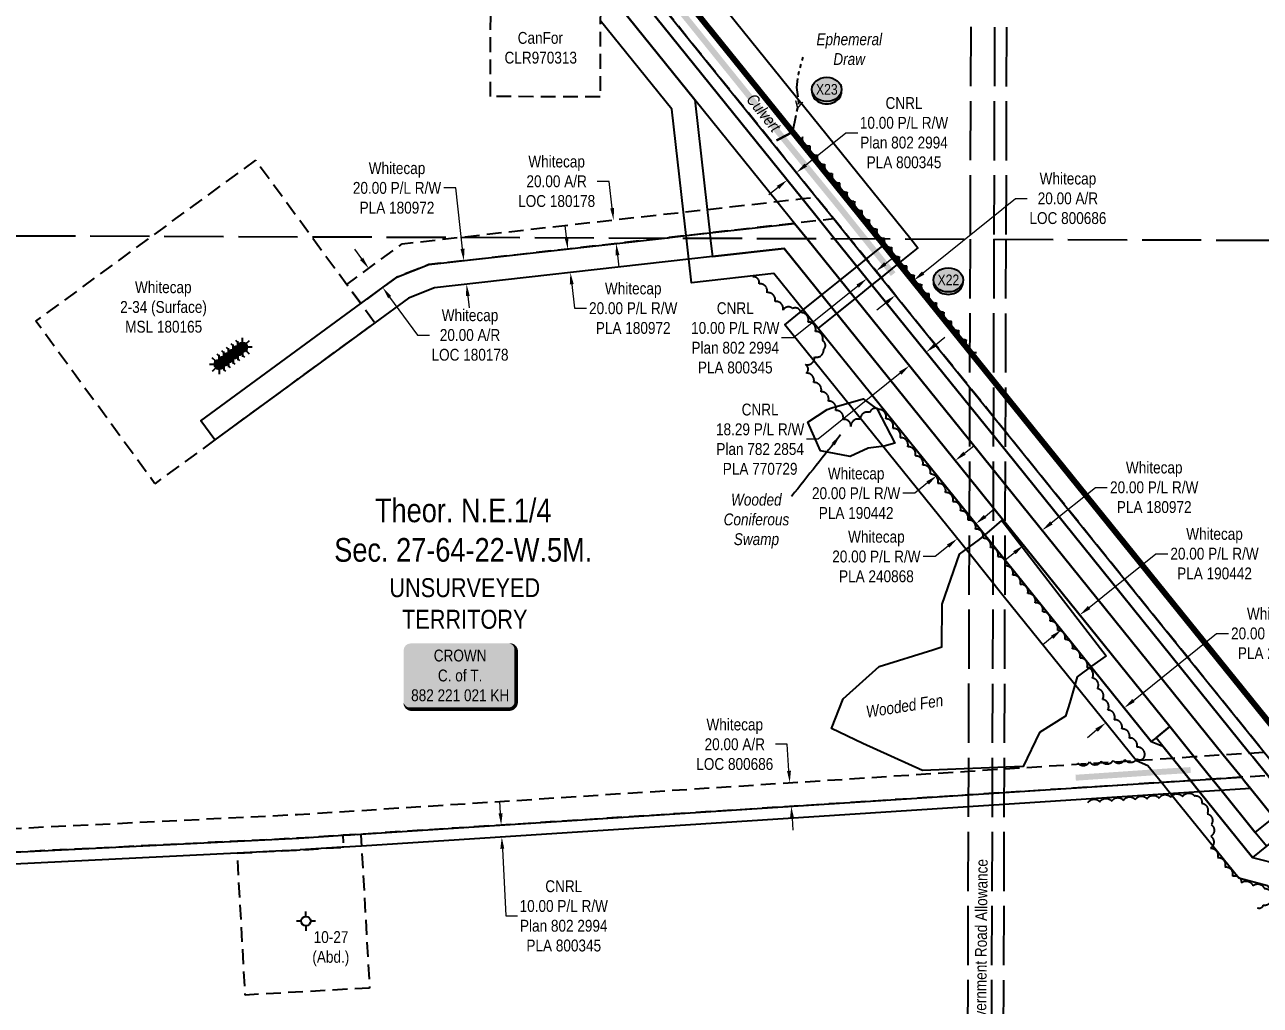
# Model space of a CAD drawing. Extents: x 479172 to 490274, y 6044075 to 6051612.
# Drawn here: x 484493 to 485535, y 6046805 to 6047632 of the extents above; entities that cross this region are included whole.
import ezdxf
from ezdxf.enums import TextEntityAlignment as Align

# ---------------------------------------------------------------- set-up
doc = ezdxf.new("R2010")
doc.units = 0
doc.header["$LTSCALE"] = 5
doc.header["$PDSIZE"] = 0.5
for name, pattern in [('0', [1, 1, 0]), ('foc-ACCESSROAD', [3.75, 2.5, -1.25]), ('foc-TOPO-ephemeral', [6.25, 3.125, -0.625, 0.625, -0.625, 0.625, -0.625]), ('foc-UNSURVEYED', [12.5, 10, -2.5])]:
    doc.linetypes.add(name, pattern=pattern)
doc.layers.get('Defpoints').update_dxf_attribs({"color": 9})
for name, color, linetype in [('AS-OWNER', 7, 'Continuous'), ('AS-ROADS', 254, 'Continuous'), ('C-AR', 13, 'foc-ACCESSROAD'), ('C-RW', 13, 'Continuous'), ('C-SYMBOL', 7, 'Continuous'), ('C-WS', 13, 'foc-ACCESSROAD'), ('C-WS-S', 8, 'Continuous'), ('F-RW', 190, 'Continuous'), ('F-WS', 190, 'foc-ACCESSROAD'), ('F-WS-S', 8, 'Continuous'), ('L-ROAD-T', 7, 'Continuous'), ('L-UNS-T', 3, 'Continuous'), ('L-USEC', 7, 'foc-UNSURVEYED'), ('P-CROSSINGS', 250, 'Continuous'), ('P-PROPOSED', 10, 'Continuous'), ('T-BUSH', 110, '0'), ('T-DRAW', 143, 'foc-TOPO-ephemeral'), ('T-WATER-T', 170, 'Continuous'), ('WETLAND', 143, 'Continuous'), ('WETLAND-T', 146, 'Continuous')]:
    doc.layers.add(name, color=color, linetype=linetype)
for name, color, linetype, lineweight in [('C-AR-T', 13, 'Continuous', 9), ('C-RW-T', 13, 'Continuous', 9), ('C-WS-T', 13, 'Continuous', 9), ('F-RW-T', 190, 'Continuous', 9), ('F-WS-T', 190, 'Continuous', 9), ('T-TEXT', 48, 'Continuous', 18)]:
    doc.layers.add(name, color=color, linetype=linetype, lineweight=lineweight)
doc.styles.add('175L', font='ARIALN.TTF', dxfattribs={"height": 20})
doc.styles.add('80', font='ARIALN.TTF', dxfattribs={"height": 10})
doc.styles.add('80CG', font='ARIALN.TTF', dxfattribs={"height": 10})
doc.styles.add('80L', font='ARIALN.TTF', dxfattribs={"height": 10})
doc.styles.add('Crossing', font='ARIALN.TTF', dxfattribs={"height": 10})
doc.dimstyles.new('Compass 5 000', dxfattribs={"dimscale": 5, "dimtxt": 9, "dimasz": 2, "dimexe": 0.2, "dimexo": 0.0625, "dimgap": 0.5, "dimtad": 0, "dimtih": 1, "dimtoh": 1, "dimzin": 0, "dimdsep": 46, "dimtxsty": '80CG', "dimcen": 0.1, "dimse1": 1, "dimse2": 1, "dimclrd": 256, "dimclrt": 256, "dimaunit": 1, "dimadec": 4, "dimazin": 0, "dimtfac": 0.06, "dimtofl": 0, "dimtmove": 0, "dimatfit": 1, "dimfxl": 0.2, "dimtolj": 1, "dimtzin": 0, "dimlwd": -1, "dimarcsym": 0})

# ---------------------------------------------------------------- blocks, each defined once
blk = doc.blocks.new('*U419')
h = blk.add_hatch(color=255)
edge = h.paths.add_edge_path()
edge.add_line((-41.5, -28.5), (41.5, -28.5))
edge.add_arc((41.5, -22.5), 6, 270, 360)
edge.add_line((47.5, -22.5), (47.5, 21))
edge.add_arc((41.5, 21), 6, 0, 90)
edge.add_line((41.5, 27), (-41.5, 27))
edge.add_arc((-41.5, 21), 6, 90, 180)
edge.add_line((-47.5, 21), (-47.5, -22.5))
edge.add_arc((-41.5, -22.5), 6, 180, 270)
at = {"color": 14, "flags": 128}
blk.add_lwpolyline([(-41.5, -28.5, 3, 3, 0), (41.5, -28.5, 3, 3, 0.414214), (47.5, -22.5, 3, 3, 0), (47.5, 21, 3, 0, 0.414214), (41.5, 27, 0, 0, 0), (-41.5, 27, 0, 0, 0.414214), (-47.5, 21, 0, 0, 0), (-47.5, -22.5, 0, 3, 0.414214)], format="xyseb", close=True, dxfattribs=at)
at = {"color": 14, "style": '80'}
blk.add_attdef('ENTER_TEXT_001', (-26.8, -4.9), '', height=10, dxfattribs=at)
blk = doc.blocks.new('Gabd')
for p, q in [((-0.81, 0), (-1.62, 0)), ((0, 0.81), (0, 1.62)), ((1.62, 0), (0.81, 0)), ((0, -0.81), (0, -1.62))]:
    blk.add_line(p, q)
blk.add_circle((0, 0), 0.8)
blk = doc.blocks.new('GAS')
h = blk.add_hatch(color=255)
h.dxf.hatch_style = 1
edge = h.paths.add_edge_path()
edge.add_arc((0, 0), 0.9, 0, 360)
for p, q in [((-0.81, 0), (-1.62, 0)), ((-0.57, 0.57), (-1.14, 1.14)), ((0, 0.81), (0, 1.62)), ((0.57, 0.57), (1.14, 1.14)), ((1.62, 0), (0.81, 0)), ((-0.57, -0.57), (-1.14, -1.14)), ((0, -0.81), (0, -1.62)), ((1.14, -1.14), (0.57, -0.57))]:
    blk.add_line(p, q)
blk.add_circle((0, 0), 0.8)
blk = doc.blocks.new('xing2')
h = blk.add_hatch(color=50)
h.dxf.hatch_style = 1
edge = h.paths.add_edge_path()
edge.add_ellipse((0, 0), major_axis=(-12.5, 0), ratio=0.816297, start_angle=0, end_angle=360)
h = blk.add_hatch(color=250)
h.dxf.hatch_style = 1
edge = h.paths.add_edge_path()
edge.add_ellipse((0, -2), major_axis=(-12.5, 0), ratio=0.816297, start_angle=0, end_angle=180)
edge.add_line((12.5, -2), (12.5, 0))
edge.add_ellipse((0, 0), major_axis=(-12.5, 0), ratio=0.816297, start_angle=0, end_angle=180, ccw=False)
edge.add_line((-12.5, 0), (-12.5, -2))
at = {"color": 250}
blk.add_ellipse((0, 0), major_axis=(-12.5, 0), ratio=0.816297, dxfattribs=at)
blk.add_ellipse((0, -2), major_axis=(-12.5, 0), ratio=0.816297, start_param=0, end_param=3.141593, dxfattribs=at)
at = {"color": 250, "style": 'Crossing'}
blk.add_attdef('CROSSING', text='', height=9, dxfattribs=at).set_placement((0.1, 0), align=Align.MIDDLE_CENTER)
at = {"color": 250, "style": 'Crossing', "flags": 1}
for tag, p in [('OWNER', (0.1, -12.5)), ('DESCRIPTION', (0.1, -25.8)), ('LOCATION', (0.1, -39.3)), ('DWG_REF', (0.1, -52.8))]:
    blk.add_attdef(tag, text='', height=9, dxfattribs=at).set_placement(p, align=Align.MIDDLE_CENTER)
blk = doc.blocks.new('*D478')
at = {"layer": 'C-AR-T', "transparency": 16777216}
for p, q in [((484985.8, 6047499.7), (484975.8, 6047499.7)), ((484988.3, 6047477), (484985.8, 6047499.7)), ((484992.8, 6047437.3), (484993.9, 6047427.4))]:
    blk.add_line(p, q, dxfattribs=at)
for points in [[(484990, 6047477.2), (484986.7, 6047476.9), (484989.5, 6047467.1)], [(484994.5, 6047437.5), (484991.2, 6047437.1), (484991.7, 6047447.2)]]:
    blk.add_solid(points, dxfattribs=at)
at = {"layer": 'Defpoints', "color": 0, "transparency": 16777216}
for p in [(484974.9, 6047465.5), (484989.5, 6047467.1), (484977.1, 6047445.6)]:
    blk.add_point(p, dxfattribs=at)
at = {"layer": 'C-AR-T', "transparency": 16777216, "insert": (484941.5, 6047499.7), "char_height": 10, "attachment_point": 5, "style": '80CG'}
blk.add_mtext('\\A1;Whitecap\\P20.00 A/R\\PLOC 180178', dxfattribs=at)
blk = doc.blocks.new('*D480')
at = {"layer": 'C-AR-T', "transparency": 16777216}
for p, q in [((484856.3, 6047494.1), (484846.3, 6047494.1)), ((484862.1, 6047442.7), (484856.3, 6047494.1)), ((484866.6, 6047402.9), (484867.7, 6047393))]:
    blk.add_line(p, q, dxfattribs=at)
for points in [[(484863.8, 6047442.9), (484860.4, 6047442.5), (484863.2, 6047432.7)], [(484868.2, 6047403.1), (484864.9, 6047402.8), (484865.5, 6047412.9)]]:
    blk.add_solid(points, dxfattribs=at)
at = {"layer": 'Defpoints', "color": 0, "transparency": 16777216}
for p in [(484863.2, 6047432.7), (484870.1, 6047433.5), (484872.3, 6047413.7)]:
    blk.add_point(p, dxfattribs=at)
at = {"layer": 'C-AR-T', "transparency": 16777216, "insert": (484806.8, 6047494.1), "char_height": 10, "attachment_point": 5, "style": '80CG'}
blk.add_mtext('\\A1;Whitecap\\P20.00 P/L R/W\\PPLA 180972', dxfattribs=at)
blk = doc.blocks.new('*D485')
at = {"layer": 'C-AR-T', "transparency": 16777216}
for p, q in [((485358.9, 6047211.5), (485396.1, 6047241.5)), ((485396.1, 6047241.5), (485406.1, 6047241.5)), ((485327.7, 6047186.3), (485319.9, 6047180))]:
    blk.add_line(p, q, dxfattribs=at)
for points in [[(485357.9, 6047212.8), (485360, 6047210.2), (485351.1, 6047205.2)], [(485326.7, 6047187.6), (485328.8, 6047185), (485335.5, 6047192.6)]]:
    blk.add_solid(points, dxfattribs=at)
at = {"layer": 'Defpoints', "color": 0, "transparency": 16777216}
for p in [(485351.1, 6047205.2), (485355.8, 6047199.5), (485340.1, 6047186.9)]:
    blk.add_point(p, dxfattribs=at)
at = {"layer": 'C-AR-T', "transparency": 16777216, "insert": (485445.7, 6047241.5), "char_height": 10, "attachment_point": 5, "style": '80CG'}
blk.add_mtext('\\A1;Whitecap\\P20.00 P/L R/W\\PPLA 180972', dxfattribs=at)
blk = doc.blocks.new('*D489')
at = {"layer": 'C-AR-T', "transparency": 16777216}
for p, q in [((485136.1, 6047024.7), (485126.1, 6047024.7)), ((485137.5, 6047002.3), (485136.1, 6047024.7)), ((485140.1, 6046962.4), (485140.7, 6046952.4))]:
    blk.add_line(p, q, dxfattribs=at)
for points in [[(485139.2, 6047002.4), (485135.9, 6047002.2), (485138.2, 6046992.3)], [(485141.8, 6046962.5), (485138.4, 6046962.3), (485139.5, 6046972.3)]]:
    blk.add_solid(points, dxfattribs=at)
at = {"layer": 'Defpoints', "color": 0, "transparency": 16777216}
for p in [(485060.5, 6046987.3), (485139.5, 6046972.3), (485061.8, 6046967.3)]:
    blk.add_point(p, dxfattribs=at)
at = {"layer": 'C-AR-T', "transparency": 16777216, "insert": (485091.8, 6047024.7), "char_height": 10, "attachment_point": 5, "style": '80CG'}
blk.add_mtext('\\A1;Whitecap\\P20.00 A/R\\PLOC 800686', dxfattribs=at)
blk = doc.blocks.new('*D490')
at = {"layer": 'C-AR-T', "transparency": 16777216}
for p, q in [((484949.8, 6047452.6), (484948.7, 6047462.5)), ((484954.3, 6047412.8), (484956.6, 6047392.6)), ((484956.6, 6047392.6), (484966.6, 6047392.6))]:
    blk.add_line(p, q, dxfattribs=at)
for points in [[(484951.4, 6047452.8), (484948.1, 6047452.4), (484950.9, 6047442.6)], [(484955.9, 6047413), (484952.6, 6047412.7), (484953.1, 6047422.8)]]:
    blk.add_solid(points, dxfattribs=at)
at = {"layer": 'Defpoints', "color": 0, "transparency": 16777216}
for p in [(484977.1, 6047445.6), (484953.1, 6047422.8), (484979.4, 6047425.7)]:
    blk.add_point(p, dxfattribs=at)
at = {"layer": 'C-AR-T', "transparency": 16777216, "insert": (485006.1, 6047392.6), "char_height": 10, "attachment_point": 5, "style": '80CG'}
blk.add_mtext('\\A1;Whitecap\\P20.00 P/L R/W\\PPLA 180972', dxfattribs=at)
blk = doc.blocks.new('*D491')
at = {"layer": 'C-AR-T', "transparency": 16777216}
for p, q in [((484777, 6047434.3), (484771.1, 6047442.4)), ((484800.6, 6047402), (484824.1, 6047370)), ((484824.1, 6047370), (484834.1, 6047370))]:
    blk.add_line(p, q, dxfattribs=at)
for points in [[(484778.3, 6047435.3), (484775.6, 6047433.3), (484782.9, 6047426.2)], [(484801.9, 6047403), (484799.3, 6047401.1), (484794.7, 6047410.1)]]:
    blk.add_solid(points, dxfattribs=at)
at = {"layer": 'Defpoints', "color": 0, "transparency": 16777216}
for p in [(484783.8, 6047426.9), (484794.7, 6047410.1), (484795.6, 6047410.8)]:
    blk.add_point(p, dxfattribs=at)
at = {"layer": 'C-AR-T', "transparency": 16777216, "insert": (484868.4, 6047370), "char_height": 10, "attachment_point": 5, "style": '80CG'}
blk.add_mtext('\\A1;Whitecap\\P20.00 A/R\\PLOC 180178', dxfattribs=at)
blk = doc.blocks.new('*D492')
at = {"layer": 'C-AR-T', "transparency": 16777216}
for p, q in [((485250.7, 6047422.4), (485328.6, 6047485.3)), ((485328.6, 6047485.3), (485338.6, 6047485.3)), ((485219.6, 6047397.3), (485211.8, 6047391))]:
    blk.add_line(p, q, dxfattribs=at)
for points in [[(485249.7, 6047423.7), (485251.8, 6047421.1), (485243, 6047416.2)], [(485218.6, 6047398.6), (485220.6, 6047396), (485227.4, 6047403.6)]]:
    blk.add_solid(points, dxfattribs=at)
at = {"layer": 'Defpoints', "color": 0, "transparency": 16777216}
for p in [(485243, 6047416.2), (485249.2, 6047408.4), (485233.7, 6047395.8)]:
    blk.add_point(p, dxfattribs=at)
at = {"layer": 'C-AR-T', "transparency": 16777216, "insert": (485372.9, 6047485.3), "char_height": 10, "attachment_point": 5, "style": '80CG'}
blk.add_mtext('\\A1;Whitecap\\P20.00 A/R\\PLOC 800686', dxfattribs=at)
blk = doc.blocks.new('*D494')
at = {"layer": 'C-RW-T', "transparency": 16777216}
for p, q in [((485390.7, 6047140.1), (485447.1, 6047185.5)), ((485447.1, 6047185.5), (485457.1, 6047185.5)), ((485359.6, 6047115), (485351.8, 6047108.7))]:
    blk.add_line(p, q, dxfattribs=at)
for points in [[(485389.7, 6047141.4), (485391.8, 6047138.8), (485382.9, 6047133.8)], [(485358.5, 6047116.3), (485360.6, 6047113.7), (485367.4, 6047121.2)]]:
    blk.add_solid(points, dxfattribs=at)
at = {"layer": 'Defpoints', "color": 0, "transparency": 16777216}
for p in [(485382.9, 6047133.8), (485405.2, 6047106.2), (485389.6, 6047093.7)]:
    blk.add_point(p, dxfattribs=at)
at = {"layer": 'C-RW-T', "transparency": 16777216, "insert": (485496.6, 6047185.5), "char_height": 10, "attachment_point": 5, "style": '80CG'}
blk.add_mtext('\\A1;Whitecap\\P20.00 P/L R/W\\PPLA 190442', dxfattribs=at)
blk = doc.blocks.new('*D495')
at = {"layer": 'C-RW-T', "transparency": 16777216}
for p, q in [((485285.7, 6047270.3), (485293.4, 6047276.6)), ((485254.5, 6047245.2), (485243.7, 6047236.5)), ((485243.7, 6047236.5), (485233.7, 6047236.5))]:
    blk.add_line(p, q, dxfattribs=at)
for points in [[(485284.6, 6047271.6), (485286.7, 6047269.1), (485277.9, 6047264.1)], [(485253.5, 6047246.5), (485255.6, 6047243.9), (485262.3, 6047251.5)]]:
    blk.add_solid(points, dxfattribs=at)
at = {"layer": 'Defpoints', "color": 0, "transparency": 16777216}
for p in [(485273.4, 6047269.6), (485257.9, 6047257), (485262.3, 6047251.5)]:
    blk.add_point(p, dxfattribs=at)
at = {"layer": 'C-RW-T', "transparency": 16777216, "insert": (485194.2, 6047236.5), "char_height": 10, "attachment_point": 5, "style": '80CG'}
blk.add_mtext('\\A1;Whitecap\\P20.00 P/L R/W\\PPLA 190442', dxfattribs=at)
blk = doc.blocks.new('*D498')
at = {"layer": 'Defpoints', "color": 0, "transparency": 16777216}
for p in [(485066.9, 6047586.6), (485074.7, 6047592.8), (485143.9, 6047507.1)]:
    blk.add_point(p, dxfattribs=at)
at = {"layer": 'F-RW-T', "transparency": 16777216}
for p, q in [((485151.6, 6047513.4), (485185.5, 6047540.7)), ((485185.5, 6047540.7), (485195.5, 6047540.7)), ((485128.3, 6047494.6), (485120.5, 6047488.3))]:
    blk.add_line(p, q, dxfattribs=at)
for points in [[(485150.6, 6047514.7), (485152.7, 6047512.1), (485143.9, 6047507.1)], [(485127.2, 6047495.9), (485129.3, 6047493.3), (485136.1, 6047500.8)]]:
    blk.add_solid(points, dxfattribs=at)
at = {"layer": 'F-RW-T', "transparency": 16777216, "insert": (485234.6, 6047540.7), "char_height": 10, "attachment_point": 5, "style": '80CG'}
blk.add_mtext('\\A1;CNRL\\P10.00 P/L R/W\\PPlan 802 2994\\PPLA 800345', dxfattribs=at)
blk = doc.blocks.new('*D504')
at = {"layer": 'Defpoints', "color": 0, "transparency": 16777216}
for p in [(484619.9, 6046943), (484895.2, 6046946.5), (484620.3, 6046933.1)]:
    blk.add_point(p, dxfattribs=at)
at = {"layer": 'F-RW-T', "transparency": 16777216}
for p, q in [((484894.2, 6046966.5), (484893.7, 6046976.5)), ((484895.7, 6046936.6), (484898.5, 6046879.9)), ((484898.5, 6046879.9), (484908.5, 6046879.9))]:
    blk.add_line(p, q, dxfattribs=at)
for points in [[(484895.9, 6046966.6), (484892.5, 6046966.4), (484894.7, 6046956.5)], [(484897.3, 6046936.6), (484894, 6046936.5), (484895.2, 6046946.5)]]:
    blk.add_solid(points, dxfattribs=at)
at = {"layer": 'F-RW-T', "transparency": 16777216, "insert": (484947.5, 6046879.9), "char_height": 10, "attachment_point": 5, "style": '80CG'}
blk.add_mtext('\\A1;CNRL\\P10.00 P/L R/W\\PPlan 802 2994\\PPLA 800345', dxfattribs=at)
blk = doc.blocks.new('*D505')
at = {"layer": 'Defpoints', "color": 0, "transparency": 16777216}
for p in [(485248.9, 6047361), (485234.7, 6047349.5), (485239.1, 6047344.1)]:
    blk.add_point(p, dxfattribs=at)
at = {"layer": 'F-RW-T', "transparency": 16777216}
for p, q in [((485261.1, 6047361.8), (485268.9, 6047368.1)), ((485231.3, 6047337.8), (485162.3, 6047282.1)), ((485162.3, 6047282.1), (485152.3, 6047282.1))]:
    blk.add_line(p, q, dxfattribs=at)
for points in [[(485260.1, 6047363.1), (485262.1, 6047360.5), (485253.3, 6047355.6)], [(485230.3, 6047339.1), (485232.4, 6047336.5), (485239.1, 6047344.1)]]:
    blk.add_solid(points, dxfattribs=at)
at = {"layer": 'F-RW-T', "transparency": 16777216, "insert": (485113.2, 6047282.1), "char_height": 10, "attachment_point": 5, "style": '80CG'}
blk.add_mtext('\\A1;CNRL\\P18.29 P/L R/W\\PPlan 782 2854\\PPLA 770729', dxfattribs=at)
blk = doc.blocks.new('*D506')
at = {"layer": 'Defpoints', "color": 0, "transparency": 16777216}
for p in [(485205.4, 6047430.8), (485197.7, 6047424.5), (485203.2, 6047417.6)]:
    blk.add_point(p, dxfattribs=at)
at = {"layer": 'F-RW-T', "transparency": 16777216}
for p, q in [((485218.8, 6047430.2), (485226.6, 6047436.4)), ((485195.5, 6047411.3), (485141.3, 6047367.6)), ((485141.3, 6047367.6), (485131.3, 6047367.6))]:
    blk.add_line(p, q, dxfattribs=at)
for points in [[(485217.8, 6047431.5), (485219.8, 6047428.9), (485211, 6047423.9)], [(485194.4, 6047412.6), (485196.5, 6047410), (485203.2, 6047417.6)]]:
    blk.add_solid(points, dxfattribs=at)
at = {"layer": 'F-RW-T', "transparency": 16777216, "insert": (485092.2, 6047367.6), "char_height": 10, "attachment_point": 5, "style": '80CG'}
blk.add_mtext('\\A1;CNRL\\P10.00 P/L R/W\\PPlan 802 2994\\PPLA 800345', dxfattribs=at)
blk = doc.blocks.new('*D511')
at = {"layer": 'C-RW-T', "transparency": 16777216}
for p, q in [((485303, 6047217), (485310.7, 6047223.3)), ((485271.8, 6047191.9), (485260.8, 6047183.1)), ((485260.8, 6047183.1), (485250.8, 6047183.1))]:
    blk.add_line(p, q, dxfattribs=at)
for points in [[(485301.9, 6047218.3), (485304, 6047215.7), (485295.2, 6047210.8)], [(485270.7, 6047193.2), (485272.8, 6047190.6), (485279.6, 6047198.2)]]:
    blk.add_solid(points, dxfattribs=at)
at = {"layer": 'Defpoints', "color": 0, "transparency": 16777216}
for p in [(485280.9, 6047228.4), (485265.3, 6047215.8), (485279.6, 6047198.2)]:
    blk.add_point(p, dxfattribs=at)
at = {"layer": 'C-RW-T', "transparency": 16777216, "insert": (485211.3, 6047183.1), "char_height": 10, "attachment_point": 5, "style": '80CG'}
blk.add_mtext('\\A1;Whitecap\\P20.00 P/L R/W\\PPLA 240868', dxfattribs=at)
blk = doc.blocks.new('*D512')
at = {"layer": 'C-RW-T', "transparency": 16777216}
for p, q in [((485428.2, 6047061.7), (485498.3, 6047118.2)), ((485498.3, 6047118.2), (485508.3, 6047118.2)), ((485397.1, 6047036.6), (485389.3, 6047030.3))]:
    blk.add_line(p, q, dxfattribs=at)
for points in [[(485427.2, 6047063), (485429.3, 6047060.4), (485420.4, 6047055.4)], [(485396, 6047037.9), (485398.1, 6047035.3), (485404.8, 6047042.8)]]:
    blk.add_solid(points, dxfattribs=at)
at = {"layer": 'Defpoints', "color": 0, "transparency": 16777216}
for p in [(485415.3, 6047061.8), (485420.4, 6047055.4), (485399.7, 6047049.2)]:
    blk.add_point(p, dxfattribs=at)
at = {"layer": 'C-RW-T', "transparency": 16777216, "insert": (485547.8, 6047118.2), "char_height": 10, "attachment_point": 5, "style": '80CG'}
blk.add_mtext('\\A1;Whitecap\\P20.00 P/L R/W\\PPLA 240868', dxfattribs=at)

msp = doc.modelspace()

# ---------------------------------------------------------------- hatches: boundary and pattern name
at = {"layer": 'AS-ROADS'}
h = msp.add_hatch(color=256, dxfattribs=at)
h.dxf.hatch_style = 1
h.paths.add_polyline_path([(485227.415, 6047422.97), (485181.813, 6047479.872), (485132.502, 6047540.246), (484449.933, 6048386.448), (484325.464, 6048541.365), (484310.579, 6048556.953), (484296.448, 6048568.26), (484278.975, 6048579.066), (484266.935, 6048585.002), (484187.058, 6048615.112), (484160.383, 6048626.236), (484137.113, 6048639.736), (484122.207, 6048652.938), (484101.257, 6048679.357), (484097.342, 6048676.252), (484118.564, 6048649.489), (484134.174, 6048635.664), (484158.158, 6048621.749), (484185.214, 6048610.466), (484264.944, 6048580.412), (484276.55, 6048574.69), (484293.562, 6048564.169), (484307.196, 6048553.26), (484321.702, 6048538.068), (484446.04, 6048383.314), (485128.622, 6047537.097), (485177.928, 6047476.729), (485223.516, 6047419.845)])
h = msp.add_hatch(color=256, dxfattribs=at)
h.dxf.hatch_style = 1
h.paths.add_polyline_path([(485379.623, 6046994.026), (485420.173, 6046996.815), (485450.976, 6046998.94), (485476.569, 6047000.51), (485476.263, 6047005.498), (485450.651, 6047003.927), (485419.83, 6047001.8), (485379.28, 6046999.011)])

# ---------------------------------------------------------------- linework, layer by layer
at = {"layer": 'C-AR', "flags": 128}
for points in [[(484383.801, 6046948.842), (484483.818, 6046953.75), (484722.94, 6046965.485), (485288.896, 6047002.038), (485319.061, 6047003.985), (485461.102, 6047013.101), (485479.275, 6047014.333), (485503.892, 6047015.922), (485526.216, 6047017.364), (485538.424, 6047018.153), (485393.445, 6047197.812), (485319.964, 6047288.878), (485289.922, 6047326.108), (485188.912, 6047451.281), (485175.43, 6047467.987), (485160.552, 6047486.421), (484564.722, 6048224.807), (484538.192, 6048257.686), (484488.393, 6048319.406), (484293.591, 6048560.84), (484124.44, 6048626.273), (483805.441, 6049064.592), (483830.247, 6049064.5), (484137.149, 6048642.803), (484305.798, 6048577.565), (484488.5, 6048351.128), (484563.969, 6048257.59), (484580.288, 6048237.368), (485214.689, 6047451.189), (485290.023, 6047357.836), (485320.064, 6047320.606), (485562.854, 6047019.731), (485592.865, 6047021.67), (485633.096, 6047024.268), (485652.802, 6047025.541), (485792.412, 6047033.486), (486113.962, 6047051.8), (486339.733, 6047064.655), (486415.702, 6047069.287), (486435.701, 6047070.433), (486450.701, 6047071.292), (486918.893, 6047098.14), (486949.057, 6047099.87), (487398.72, 6047125.654), (487743.806, 6047144.554), (487984.336, 6047157.727), (488332.681, 6047176.804), (488547.351, 6047189.579), (488548.588, 6047189.653), (488578.752, 6047191.448), (488911, 6047211.216), (489079.281, 6047221.237), (489086.679, 6047225.016), (489100.561, 6047238.122), (489109.341, 6047260.874), (489105.399, 6047438.598), (489103.18, 6047538.617)], [(490272.233, 6044454.778), (490202.329, 6044424.141), (490172.142, 6044410.911), (489881.273, 6044283.419), (489834.317, 6044288.807), (489828.359, 6044289.491), (489550.007, 6044321.438), (489540.058, 6044322.581), (489539.631, 6044322.776), (489538.212, 6044323.655), (489535.126, 6044325.453), (489529.34, 6044328.824), (489503.917, 6044343.636), (489503.349, 6044344.416), (489490.852, 6044361.564), (489367.311, 6044531.1), (489199.589, 6044761.263), (489082.03, 6044863.593), (489073.944, 6044881.924), (489074.417, 6044893.046), (489079.177, 6045006.153), (489101.566, 6045532.335), (489122.24, 6045810.234), (489124.484, 6045840.389), (489133.847, 6045966.247), (489130.85, 6045988.351), (489133.339, 6046018.105), (489139.796, 6046039.484), (489152.99, 6046169.486), (489154.51, 6046538.17), (489149.928, 6046634.385), (489145.267, 6046732.276), (489145.149, 6046734.937), (489134.306, 6046792.903), (489134.014, 6046793.455), (489117.465, 6046824.763), (489108.777, 6046832.047), (489055.893, 6046876.384), (488992.368, 6047022.33), (488941.203, 6047172.99), (488938.574, 6047180.809), (488937.909, 6047182.772), (488936.306, 6047187.495), (488929.524, 6047192.286), (488919.296, 6047191.677), (488909.207, 6047191.076), (488578.704, 6047171.407), (488548.54, 6047169.611), (488333.822, 6047156.834), (487985.43, 6047137.752), (487965.457, 6047136.657), (487743.753, 6047124.517), (487399.84, 6047105.683), (486949.001, 6047079.83), (486918.837, 6047078.101), (486450.757, 6047051.191), (486435.757, 6047050.324), (486340.901, 6047044.937), (486113.902, 6047031.945), (485654.02, 6047005.575), (485553.797, 6046999.101), (485541.59, 6046998.313), (485519.266, 6046996.871), (485494.64, 6046995.28), (485476.402, 6046994.097), (485318.998, 6046983.937), (485288.832, 6046981.988), (484776.305, 6046948.885), (484761.333, 6046947.918), (484724.075, 6046945.514), (484483.751, 6046933.719), (484383.735, 6046928.811)]]:
    msp.add_lwpolyline(points, dxfattribs=at)
msp.add_lwpolyline([(484806.659, 6047418.871), (484776.225, 6047396.577), (484764.411, 6047412.701), (484811.229, 6047446.998), (484859.725, 6047452.463), (485048.558, 6047473.782), (485068.421, 6047476.024), (485127.257, 6047482.667), (485148.784, 6047485.097), (485160.552, 6047486.422), (485175.43, 6047467.987), (485163.665, 6047466.661), (485142.139, 6047464.23), (485070.663, 6047456.162), (485050.8, 6047453.92), (485032.415, 6047451.84), (484833.651, 6047429.412), (484806.659, 6047418.871)], close=True, dxfattribs=at)
at = {"layer": 'C-RW'}
for points in [[(484488.607, 6048382.876), (484589.742, 6048257.495), (485240.222, 6047451.099), (485246.306, 6047443.558), (485230.885, 6047431.118), (485215.316, 6047418.559), (485207.542, 6047412.288), (485193.314, 6047400.812), (485177.738, 6047388.247), (485162.168, 6047375.687), (485289.579, 6047217.694), (485319.62, 6047180.442), (485443.274, 6047027.108), (485452.874, 6047023.229), (485461.096, 6047013.011), (485476.394, 6046994.066), (485483.972, 6046984.577), (485528.539, 6046929.276), (485553.165, 6046923.029), (485777.194, 6046645.138)], [(485751.216, 6046645.23), (485541.332, 6046905.445), (485517.083, 6046911.652), (485459.536, 6046982.998), (485451.859, 6046992.515), (485440.425, 6047006.692), (485430.81, 6047010.653), (485430.424, 6047011.131), (485319.519, 6047148.618), (485289.478, 6047185.861), (485133.98, 6047378.632), (485149.619, 6047391.248), (485165.19, 6047403.807), (485180.761, 6047416.368), (485194.989, 6047427.845), (485202.763, 6047434.116), (485218.331, 6047446.675), (485214.689, 6047451.189), (484580.301, 6048237.398), (484564.046, 6048257.59), (484488.5, 6048351.224)], [(484501.768, 6048257.822), (485057.98, 6047568.516), (485068.421, 6047476.023), (485070.663, 6047456.162), (485071.166, 6047451.701), (485071.166, 6047451.701), (485072.905, 6047436.301), (485133.474, 6047443.138), (485289.679, 6047249.438), (485319.721, 6047212.183), (485458.848, 6047039.664), (485447.233, 6047030.302), (485443.274, 6047027.108), (485319.62, 6047180.442), (485289.579, 6047217.695), (485124.797, 6047422.029), (485055.285, 6047414.183), (485053.042, 6047434.059), (485051.041, 6047451.773), (485050.8, 6047453.919), (485048.558, 6047473.78), (485038.773, 6047560.479), (484978.334, 6047635.364)], [(485540.372, 6046938.813), (485530.943, 6046950.446), (485502.354, 6046985.746), (485494.638, 6046995.28), (485479.273, 6047014.333), (485458.846, 6047039.663), (485319.721, 6047212.183), (485289.679, 6047249.438), (485133.474, 6047443.138), (485072.905, 6047436.301), (485053.042, 6047434.059), (484838.486, 6047409.841), (484816.362, 6047401.2), (484788.029, 6047380.455), (484652.971, 6047281.53), (484641.16, 6047297.657), (484776.224, 6047396.578), (484806.659, 6047418.871), (484833.651, 6047429.412), (485032.416, 6047451.84), (485050.8, 6047453.919), (485070.663, 6047456.162), (485142.139, 6047464.23), (485152.485, 6047451.411), (485289.78, 6047281.268), (485319.822, 6047244.036), (485503.892, 6047015.922), (485506.491, 6047012.701), (485519.266, 6046996.871), (485521.886, 6046993.624), (485526.946, 6046987.353), (485546.562, 6046963.045)], [(486113.827, 6047006.905), (485655.593, 6046980.629), (485586.741, 6046976.182), (485570.203, 6046962.854), (485555.974, 6046951.381), (485540.372, 6046938.813), (485528.539, 6046929.276), (485483.972, 6046984.577), (485476.403, 6046994.064), (485461.104, 6047013.006), (485447.233, 6047030.302), (485458.852, 6047039.667), (485479.275, 6047014.336), (485494.64, 6046995.28), (485502.35, 6046985.748), (485530.943, 6046950.446), (485546.562, 6046963.045), (485560.788, 6046974.521), (485581.026, 6046990.846), (485654.68, 6046995.604), (486113.872, 6047021.934)]]:
    msp.add_lwpolyline(points, dxfattribs=at)
at = {"layer": 'C-WS', "flags": 128}
msp.add_lwpolyline([(484652.971, 6047281.53), (484602.581, 6047244.617), (484502.17, 6047381.685), (484600.091, 6047453.413), (484687.616, 6047517.534), (484734.945, 6047452.918), (484764.411, 6047412.701), (484776.225, 6047396.577), (484788.027, 6047380.461), (484652.971, 6047281.53)], close=True, dxfattribs=at)
at = {"layer": 'F-RW'}
for points in [[(484488.393, 6048319.406), (484538.192, 6048257.687), (484564.722, 6048224.807), (485160.552, 6047486.421), (485175.43, 6047467.987), (485188.912, 6047451.281), (485289.922, 6047326.108), (485319.964, 6047288.878), (485393.445, 6047197.812), (485538.424, 6047018.153), (485541.066, 6047014.878), (485541.066, 6047014.878), (485553.797, 6046999.101), (485654.02, 6047005.575), (486113.902, 6047031.945)], [(486113.872, 6047021.934), (485654.68, 6046995.604), (485581.026, 6046990.846), (485549.271, 6046988.795), (485544.238, 6046995.031), (485541.59, 6046998.313), (485528.844, 6047014.108), (485526.216, 6047017.364), (485319.914, 6047273.03), (485289.872, 6047310.261), (485176.041, 6047451.327), (485163.665, 6047466.661), (485148.784, 6047485.097), (484525.328, 6048257.734), (484488.34, 6048303.572)], [(484488.34, 6048303.572), (484525.328, 6048257.734), (485148.784, 6047485.097), (485163.665, 6047466.661), (485176.041, 6047451.327), (485289.872, 6047310.261), (485319.913, 6047273.031), (485526.216, 6047017.364), (485528.844, 6047014.108), (485541.59, 6046998.313), (485544.238, 6046995.031), (485549.271, 6046988.795), (485560.788, 6046974.521), (485570.203, 6046962.854), (485582.515, 6046947.597), (485826.521, 6046644.964)], [(485802.974, 6046645.047), (485568.328, 6046936.071), (485555.976, 6046951.377), (485546.561, 6046963.044), (485526.946, 6046987.353), (485521.886, 6046993.625), (485519.266, 6046996.871), (485506.491, 6047012.701), (485503.892, 6047015.922), (485319.822, 6047244.037), (485289.78, 6047281.268), (485152.485, 6047451.411), (485142.139, 6047464.229), (485127.257, 6047482.666), (485057.979, 6047568.504), (484501.768, 6048257.822), (484488.242, 6048274.583)], [(484383.735, 6046928.811), (484483.751, 6046933.719), (484724.075, 6046945.514), (484761.333, 6046947.918), (484776.305, 6046948.884), (485288.832, 6046981.989), (485318.998, 6046983.937), (485519.266, 6046996.871), (485521.886, 6046993.625), (485526.946, 6046987.353), (485318.966, 6046973.921), (485288.801, 6046971.972), (484776.868, 6046938.906), (484761.897, 6046937.94), (484760.425, 6046937.845), (484725.093, 6046935.565), (484724.693, 6046935.539), (484709.994, 6046934.819), (484672.021, 6046932.955), (484483.718, 6046923.713), (484383.701, 6046918.805)]]:
    msp.add_lwpolyline(points, dxfattribs=at)
at = {"layer": 'F-WS'}
msp.add_lwpolyline([(484978.131, 6047570.919), (484885.618, 6047571.248), (484885.911, 6047663.761), (484978.424, 6047663.432), (484978.131, 6047570.919)], close=True, dxfattribs=at)
at = {"layer": 'F-WS', "flags": 128}
msp.add_lwpolyline([(484783.635, 6046819.082), (484678.787, 6046813.161), (484672.021, 6046932.955), (484709.994, 6046934.819), (484724.693, 6046935.539), (484725.093, 6046935.565), (484760.425, 6046937.845), (484761.897, 6046937.94), (484761.68, 6046941.782), (484761.333, 6046947.918), (484776.305, 6046948.884), (484776.645, 6046942.868), (484776.868, 6046938.906), (484783.635, 6046819.082)], close=True, dxfattribs=at)
at = {"layer": 'L-USEC'}
for p, q in [((485292.862, 6048254.95), (485290.317, 6047450.921)), ((485312.979, 6048254.886), (485310.434, 6047450.858)), ((485323.042, 6048254.854), (485320.497, 6047450.826)), ((484485.482, 6047453.837), (485290.317, 6047450.921)), ((485290.317, 6047450.921), (485287.771, 6046646.895)), ((485310.434, 6047450.858), (485307.888, 6046646.831)), ((485310.434, 6047450.85), (486115.147, 6047447.994)), ((485320.497, 6047450.826), (485317.951, 6046646.799))]:
    msp.add_line(p, q, dxfattribs=at)
at = {"layer": 'P-PROPOSED', "const_width": 4.997, "flags": 128}
msp.add_lwpolyline([(486114.018, 6047050.802), (485792.469, 6047032.488), (485652.863, 6047024.543), (485633.16, 6047023.271), (485592.93, 6047020.672), (485562.401, 6047018.7), (485319.286, 6047319.979), (485289.245, 6047357.208), (485213.912, 6047450.562), (484579.51, 6048236.741), (484563.191, 6048256.963), (484487.722, 6048350.5), (484313.621, 6048566.277), (484296.577, 6048560.756), (484125.075, 6048627.099), (483806.675, 6049064.595)], dxfattribs=at)
at = {"layer": 'T-BUSH', "flags": 128}
for points in [[(485148.952, 6047537.322, 0.52056705), (485155.231, 6047529.539, 0.52056705), (485161.511, 6047521.757, 0.52056705), (485167.791, 6047513.975, 0.52056705), (485174.071, 6047506.192, 0.52056705), (485180.35, 6047498.41, 0.52056705), (485186.63, 6047490.628, 0.52056705), (485192.91, 6047482.845, 0.52056705), (485199.19, 6047475.063, 0.52056705), (485205.47, 6047467.281, 0.52056705), (485211.749, 6047459.499, 0.52056705), (485218.029, 6047451.716, 0.52056705), (485224.309, 6047443.934, 0.52056705), (485230.589, 6047436.152, 0.52056705), (485236.869, 6047428.369, 0.52056705), (485243.148, 6047420.587, 0.52056705), (485249.428, 6047412.805, 0.52056705), (485255.708, 6047405.022, 0.52056705), (485261.988, 6047397.24, 0.52056705), (485268.267, 6047389.458, 0.52056705), (485274.547, 6047381.675, 0.52056705), (485280.827, 6047373.893, 0.52056705), (485287.107, 6047366.111, 0.52056705), (485295.858, 6047355.266, 0.52056705)], [(485381.107, 6047009.142, 0.52056705), (485391.08, 6047009.803, 0.52056705), (485401.053, 6047010.465, 0.52056705), (485411.025, 6047011.127, 0.52056705), (485420.998, 6047011.789, 0.52056705), (485430.971, 6047012.451, 0.52056705), (485437.539, 6047014.579, 0.52056705), (485431.166, 6047022.278, 0.52056705), (485424.794, 6047029.978, 0.52056705), (485418.421, 6047037.677, 0.52056705), (485412.048, 6047045.377, 0.52056705), (485406.562, 6047053.646, 0.52056705), (485402.208, 6047062.642, 0.52056705), (485397.855, 6047071.639, 0.52056705), (485393.501, 6047080.636, 0.52056705), (485389.147, 6047089.632, 0.52056705), (485383.028, 6047097.508, 0.52056705), (485376.741, 6047105.278, 0.52056705), (485370.453, 6047113.047, 0.52056705), (485364.166, 6047120.816, 0.52056705), (485357.879, 6047128.586, 0.52056705), (485351.591, 6047136.355, 0.52056705), (485345.304, 6047144.125, 0.52056705), (485339.017, 6047151.894, 0.52056705), (485332.73, 6047159.663, 0.52056705), (485326.442, 6047167.433, 0.52056705), (485320.155, 6047175.202, 0.52056705), (485313.868, 6047182.972, 0.52056705), (485307.58, 6047190.741, 0.52056705), (485301.293, 6047198.51, 0.52056705), (485294.945, 6047206.23, 0.52056705), (485288.595, 6047213.948, 0.52056705), (485282.245, 6047221.666, 0.52056705), (485275.895, 6047229.385, 0.52056705), (485269.544, 6047237.103, 0.52056705), (485263.194, 6047244.821, 0.52056705), (485256.844, 6047252.539, 0.52056705), (485250.494, 6047260.257, 0.52056705), (485244.144, 6047267.975, 0.52056705), (485237.794, 6047275.694, 0.52056705), (485231.444, 6047283.412, 0.52056705), (485225.273, 6047291.271, 0.52056705), (485219.262, 6047299.256, 0.52056705), (485213.251, 6047307.241, 0.52056705), (485205.72, 6047304.766, 0.52056705), (485197.684, 6047298.823, 0.52056705), (485189.648, 6047292.88, 0.52056705), (485183.174, 6047298.592, 0.52056705), (485176.987, 6047306.441, 0.52056705), (485170.8, 6047314.29, 0.52056705), (485164.612, 6047322.14, 0.52056705), (485158.425, 6047329.989, 0.52056705), (485152.238, 6047337.839, 0.52056705), (485151.413, 6047345.119, 0.52056705), (485159.109, 6047351.496, 0.52056705), (485166.805, 6047357.873, 0.52056705), (485165.943, 6047365.197, 0.52056705), (485159.826, 6047373.101, 0.52056705), (485153.71, 6047381.006, 0.52056705), (485147.593, 6047388.91, 0.52056705), (485140.595, 6047392.333, 0.52056705), (485132.506, 6047390.933, 0.52056705), (485125.802, 6047398.345, 0.52056705), (485119.098, 6047405.758, 0.52056705), (485112.394, 6047413.171, 0.52056705), (485107.036, 6047419.094, 0.52056705)], [(485389.823, 6046975.496, -0.52056705), (485399.802, 6046976.143, -0.52056705), (485409.781, 6046976.79, -0.52056705), (485419.76, 6046977.437, -0.52056705), (485429.74, 6046978.084, -0.52056705), (485439.719, 6046978.73, -0.52056705), (485449.698, 6046979.377, -0.52056705), (485459.677, 6046980.024, -0.52056705), (485469.656, 6046980.671, -0.52056705), (485479.635, 6046981.318, -0.52056705), (485485.735, 6046975.05, -0.52056705), (485490.385, 6046966.197, -0.52056705), (485493.879, 6046957.08, -0.52056705), (485493.536, 6046947.086, -0.52056705), (485493.193, 6046937.092, -0.52056705), (485499.189, 6046929.188, -0.52056705), (485505.41, 6046921.358, -0.52056705), (485511.63, 6046913.529, -0.52056705), (485519.254, 6046907.874, -0.52056705), (485528.953, 6046905.441, -0.52056705), (485538.652, 6046903.007, -0.52056705), (485544.743, 6046895.444, -0.52056705), (485537.376, 6046888.902, -0.52056705), (485532.937, 6046886.542, -0.52056705)]]:
    msp.add_lwpolyline(points, format="xyb", dxfattribs=at)
at = {"layer": 'T-DRAW', "flags": 128}
msp.add_lwpolyline([(485139.527, 6047540.759), (485140.753, 6047541.81), (485145.767, 6047565.896), (485144.201, 6047578.893), (485145.442, 6047589.941), (485149.538, 6047604.476)], dxfattribs=at)
at = {"layer": 'T-DRAW', "const_width": 1.2, "flags": 128}
msp.add_lwpolyline([(485143.172, 6047567.892), (485144.849, 6047561.487), (485149.126, 6047566.611)], dxfattribs=at)
at = {"layer": 'T-TEXT', "const_width": 2, "flags": 128}
msp.add_lwpolyline([(485139.527, 6047540.759), (485126.96, 6047534.159)], dxfattribs=at)
at = {"layer": 'WETLAND'}
for points in [[(485173.577, 6047308.703), (485200.084, 6047316.072), (485211.97, 6047307.598), (485226.79, 6047278.869), (485217.786, 6047276.196), (485204.268, 6047274.519), (485189.288, 6047267.656), (485164.156, 6047272.332), (485153.573, 6047296.473), (485169.799, 6047307.252), (485173.577, 6047308.703)], [(485405.064, 6047099.328), (485392.894, 6047090.533), (485380.737, 6047081.747), (485374.415, 6047060.073), (485370.76, 6047048.536), (485348.996, 6047034.691), (485335.246, 6047005.904), (485334.94, 6047005.891), (485250.305, 6047002.536), (485199.717, 6047025.497), (485173.457, 6047037.956), (485183.282, 6047063.001), (485213.588, 6047090.476), (485258.838, 6047104.519), (485266.462, 6047106.885), (485266.806, 6047142.922), (485281.443, 6047185.15), (485298.358, 6047197.499), (485306.625, 6047204.526), (485317.265, 6047213.57), (485405.064, 6047099.328)]]:
    msp.add_lwpolyline(points, close=True, dxfattribs=at)

# ---------------------------------------------------------------- block references
at = {"layer": 'AS-OWNER'}
ref = msp.add_blockref('*U419', (484859.856, 6047082.867), dxfattribs=dict(at, xscale=0.9994789399999966, yscale=0.9994789399999966, zscale=0.9994789399999966))
ref.add_attrib('ENTER_TEXT_001', 'CROWN', (484837.807, 6047094.633), dxfattribs={"layer": '0', "color": 14, "height": 9.9948, "style": '80'})
ref.add_attrib('ENTER_TEXT_002', 'C. of T.', (484841.301, 6047077.798), dxfattribs={"layer": '0', "color": 14, "height": 9.9948, "style": '80'})
ref.add_attrib('ENTER_TEXT_003', '882 221 021 KH', (484818.724, 6047061.099), dxfattribs={"layer": '0', "color": 14, "height": 9.99479, "style": '80'})
at = {"layer": 'C-WS-S', "xscale": 4.999999999999987, "yscale": 4.999999999999987, "zscale": 4.999999999999987}
for p in [(484676.508, 6047359.706), (484660.631, 6047348.076), (484664.584, 6047350.956), (484668.602, 6047353.947), (484672.62, 6047356.826), (484656.677, 6047345.085)]:
    msp.add_blockref('GAS', p, dxfattribs=at)
at = {"layer": 'F-WS-S', "color": 6, "xscale": 4.997379999999991, "yscale": 4.997379999999991, "zscale": 4.997379999999991}
msp.add_blockref('Gabd', (484729.985, 6046875.55), dxfattribs=at)
at = {"layer": 'P-CROSSINGS', "color": 3, "xscale": 0.9994680000000031, "yscale": 0.9994680000000031, "zscale": 0.9994680000000031}
msp.add_blockref('xing2', (485169.362, 6047577.302), dxfattribs=at).add_auto_attribs({'CROSSING': 'X23'})
at = {"layer": 'P-CROSSINGS', "xscale": 0.999476, "yscale": 0.999476, "zscale": 0.999476}
msp.add_blockref('xing2', (485271.933, 6047416.541), dxfattribs=at).add_auto_attribs({'CROSSING': 'X22'})

# ---------------------------------------------------------------- texts
at = {"layer": 'C-SYMBOL', "color": 3, "insert": (484862.692, 6047232.106), "char_height": 20, "width": 215.98445, "attachment_point": 2, "style": '175L'}
msp.add_mtext('Theor. N.E.1/4 \\PSec. 27-64-22-W.5M.', dxfattribs=at)
at = {"layer": 'C-WS-T', "insert": (484571.747, 6047415.364), "char_height": 9.99479, "attachment_point": 1, "style": '80L'}
msp.add_mtext_dynamic_manual_height_columns('\\pi13.993;Whitecap\\P\\pi1.46201;2-34 (Surface)\\P\\pi5.74355;MSL 180165', width=75.08968, gutter_width=49.948, heights=[0], dxfattribs=at)
at = {"layer": 'F-WS-T', "attachment_point": 1}
for s, width, gutter_width, insert, char_height, style in [('\\pi9.20546;CanFor\\P\\pi-1.91323;CLR970313', 56.21447, 49.948, (484899.433, 6047625.749), 10, '80L'), ('\\pi1.53624;10-27\\P\\pi0.39427;(Abd.)', 30.58196, 99.843, (484734.973, 6046867.056), 9.99477, '175L')]:
    msp.add_mtext_dynamic_manual_height_columns(s, width=width, gutter_width=gutter_width, heights=[0], dxfattribs=dict(at, insert=insert, char_height=char_height, style=style))
at = {"layer": 'L-ROAD-T', "style": '80L'}
msp.add_text('Theoretic Government Road Allowance', height=10, rotation=89.459776, dxfattribs=at).set_placement((485299.243, 6046827.93), align=Align.MIDDLE_CENTER)
at = {"layer": 'L-UNS-T', "color": 3, "insert": (484863.975, 6047143.441), "char_height": 16, "attachment_point": 5, "style": '80L'}
msp.add_mtext_dynamic_manual_height_columns('UNSURVEYED TERRITORY', width=126.28168, gutter_width=47.45, heights=[0], dxfattribs=at)
at = {"layer": 'T-TEXT', "insert": (485102.368, 6047582.701), "char_height": 10, "attachment_point": 1, "rotation": 308.901298, "style": '80L'}
msp.add_mtext_dynamic_manual_height_columns('\\pi10.16043;{\\fArial Narrow|b0|i1|c0|p34;Culvert}', width=56.00981, gutter_width=50.027, heights=[0], dxfattribs=at)
at = {"layer": 'T-WATER-T', "insert": (485160.369, 6047624.545), "char_height": 10, "attachment_point": 1, "style": '80L'}
msp.add_mtext_dynamic_manual_height_columns('\\pi0.34119;{\\fArial Narrow|b0|i1|c0|p34;Ephemeral \\P\\pi14.60791;Draw}', width=56.00981, gutter_width=50.027, heights=[0], dxfattribs=at)
at = {"layer": 'WETLAND-T', "insert": (485081.85, 6047236.129), "char_height": 9.99468, "attachment_point": 1, "style": '80L'}
msp.add_mtext_dynamic_manual_height_columns('\\pi6.81901;{\\fArial Narrow|b0|i1|c0|p34;Wooded \\P\\pi0.55359;Coniferous\\P\\pi9.14724;Swamp}', width=55.40979, gutter_width=50.027, heights=[0], dxfattribs=at)
at = {"layer": 'WETLAND-T', "insert": (485196.291, 6047056.149), "char_height": 9.99468, "attachment_point": 1, "rotation": 8.816424, "style": '80L'}
msp.add_mtext_dynamic_manual_height_columns('\\pi5.6805;{\\fArial Narrow|b0|i1|c0|p34;Wooded Fen}', width=75.20832, gutter_width=50.027, heights=[0], dxfattribs=at)

# ---------------------------------------------------------------- dimensions: what is measured, and where the dimension line sits
at = {"layer": 'C-AR-T'}
for base, p1, p2, angle, text, picture, middle in [((484863.222, 6047432.749), (484872.327, 6047413.66), (484870.085, 6047433.523), 96.43793, 'Whitecap\\P20.00 P/L R/W\\PPLA 180972', '*D480', (484806.757, 6047494.117)), ((484989.453, 6047467.109), (484977.128, 6047445.602), (484974.885, 6047465.464), 96.441188, 'Whitecap\\P20.00 A/R\\PLOC 180178', '*D478', (484941.457, 6047499.723)), ((485351.142, 6047205.222), (485340.143, 6047186.86), (485355.778, 6047199.476), 38.900743, 'Whitecap\\P20.00 P/L R/W\\PPLA 180972', '*D485', (485445.672, 6047241.526))]:
    dim = msp.add_linear_dim(base=base, p1=p1, p2=p2, angle=angle, text=text, dimstyle='Compass 5 000', dxfattribs=at)
    dim.commit()
    dim.dimension.update_dxf_attribs({"geometry": picture, "text_midpoint": middle, "dimtype": 161})
at = {"layer": 'C-AR-T', "color": 6}
for base, p1, p2, angle, text, picture, middle in [((485242.951, 6047416.167), (485233.665, 6047395.823), (485249.231, 6047408.384), 38.902459, 'Whitecap\\P20.00 A/R\\PLOC 800686', '*D492', (485372.947, 6047485.32)), ((484953.147, 6047422.783), (484977.128, 6047445.602), (484979.369, 6047425.743), 276.440043, 'Whitecap\\P20.00 P/L R/W\\PPLA 180972', '*D490', (485006.098, 6047392.557)), ((484794.695, 6047410.107), (484783.775, 6047426.886), (484795.588, 6047410.761), 306.223738, 'Whitecap\\P20.00 A/R\\PLOC 180178', '*D491', (484868.404, 6047369.979)), ((485139.456, 6046972.34), (485060.534, 6046987.289), (485061.824, 6046967.326), 273.695667, 'Whitecap\\P20.00 A/R\\PLOC 800686', '*D489', (485091.771, 6047024.74))]:
    dim = msp.add_linear_dim(base=base, p1=p1, p2=p2, angle=angle, text=text, dimstyle='Compass 5 000', dxfattribs=at)
    dim.commit()
    dim.dimension.update_dxf_attribs({"geometry": picture, "text_midpoint": middle, "dimtype": 161})
at = {"layer": 'C-RW-T', "color": 6}
for base, p1, p2, angle, text, picture, middle in [((485262.305, 6047251.515), (485273.448, 6047269.566), (485257.875, 6047257.008), 218.883727, 'Whitecap\\P20.00 P/L R/W\\PPLA 190442', '*D495', (485194.166, 6047236.515)), ((485279.556, 6047198.162), (485280.927, 6047228.423), (485265.308, 6047215.825), 218.891318, 'Whitecap\\P20.00 P/L R/W\\PPLA 240868', '*D511', (485211.287, 6047183.055)), ((485420.436, 6047055.427), (485399.703, 6047049.215), (485415.301, 6047061.795), 38.883839, 'Whitecap\\P20.00 P/L R/W\\PPLA 240868', '*D512', (485547.829, 6047118.21))]:
    dim = msp.add_linear_dim(base=base, p1=p1, p2=p2, angle=angle, text=text, dimstyle='Compass 5 000', dxfattribs=at)
    dim.commit()
    dim.dimension.update_dxf_attribs({"geometry": picture, "text_midpoint": middle, "dimtype": 161})
at = {"layer": 'C-RW-T'}
dim = msp.add_linear_dim(base=(485382.932, 6047133.8), p1=(485389.596, 6047093.67), p2=(485405.167, 6047106.227), angle=38.883736, text='Whitecap\\P20.00 P/L R/W\\PPLA 190442', dimstyle='Compass 5 000', dxfattribs=at)
dim.commit()
dim.dimension.update_dxf_attribs({"geometry": '*D494', "text_midpoint": (485496.626, 6047185.536), "dimtype": 161})
at = {"layer": 'F-RW-T'}
dim = msp.add_linear_dim(base=(485143.852, 6047507.117), p1=(485066.905, 6047586.568), p2=(485074.678, 6047592.841), angle=38.901324, text='CNRL\\P10.00 P/L R/W\\PPlan 802 2994\\PPLA 800345', dimstyle='Compass 5 000', dxfattribs=at)
dim.commit()
dim.dimension.update_dxf_attribs({"geometry": '*D498', "text_midpoint": (485234.575, 6047540.716), "dimtype": 161})
at = {"layer": 'F-RW-T', "color": 6}
for base, p1, p2, angle, text, picture, middle in [((485203.247, 6047417.612), (485205.436, 6047430.804), (485197.663, 6047424.531), 218.901211, 'CNRL\\P10.00 P/L R/W\\PPlan 802 2994\\PPLA 800345', '*D506', (485092.189, 6047367.605)), ((485239.093, 6047344.082), (485248.913, 6047361.02), (485234.688, 6047349.541), 218.901585, 'CNRL\\P18.29 P/L R/W\\PPlan 782 2854\\PPLA 770729', '*D505', (485113.235, 6047282.131)), ((484895.178, 6046946.549), (484619.852, 6046943.039), (484620.342, 6046933.059), 272.80989, 'CNRL\\P10.00 P/L R/W\\PPlan 802 2994\\PPLA 800345', '*D504', (484947.538, 6046879.857))]:
    dim = msp.add_linear_dim(base=base, p1=p1, p2=p2, angle=angle, text=text, dimstyle='Compass 5 000', dxfattribs=at)
    dim.commit()
    dim.dimension.update_dxf_attribs({"geometry": picture, "text_midpoint": middle, "dimtype": 161})

# ---------------------------------------------------------------- leaders
at = {"layer": 'WETLAND-T', "color": 2, "path_type": 1}
msp.add_leader([(485181.036, 6047285.704), (485139.735, 6047233.925)], dimstyle='Compass 5 000', override={"dimgap": 0.5, "dimtad": 0}, dxfattribs=at)

doc.saveas('drawing.dxf')
